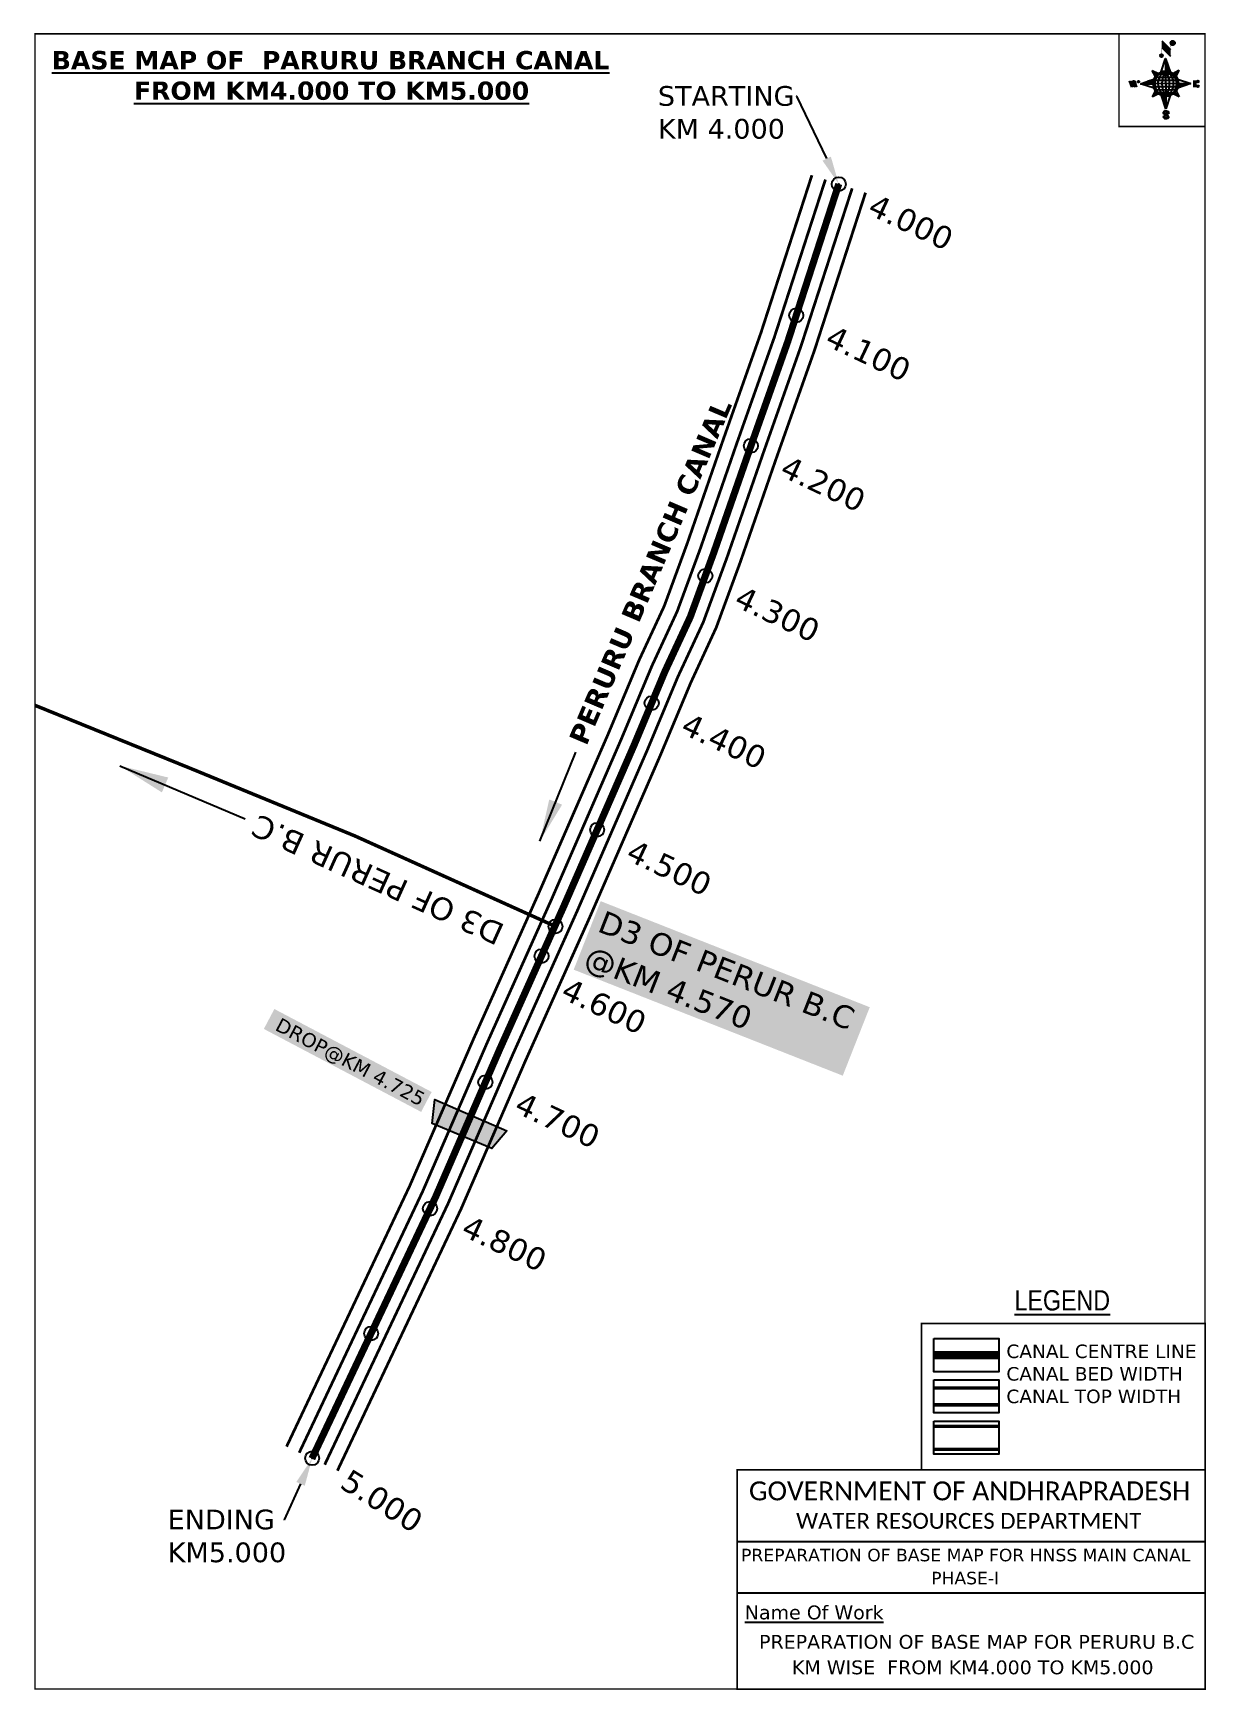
# Model space of a CAD drawing. Header units: inches. Extents: x 739340 to 740173, y 1625415 to 1626591.
import ezdxf
from ezdxf import colors
from ezdxf.entities.mleader import LeaderData, LeaderLine
from ezdxf.enums import TextEntityAlignment as Align
from ezdxf.math import Vec2, Vec3

# ---------------------------------------------------------------- set-up
doc = ezdxf.new("R2010")
doc.units = ezdxf.units.IN
doc.header["$MEASUREMENT"] = 0
doc.header["$PDMODE"] = 32
doc.header["$PDSIZE"] = 10
doc.linetypes.add('HIDDEN2', pattern=[0.1875, 0.125, -0.0625])
for name, color, linetype in [('AQUADUCT', 1, 'Continuous'), ('bord', 1, 'Continuous'), ('CANAL1', 1, 'Continuous'), ('CSMark', 72, 'Continuous'), ('DCBMS', 232, 'Continuous'), ('PAGE', 7, 'Continuous'), ('STRUCTURE', 5, 'Continuous'), ('TEXT', 7, 'Continuous'), ('VILLAGE STONES', 240, 'Continuous')]:
    doc.layers.add(name, color=color, linetype=linetype)
doc.styles.add('ARIALN', font='ARIALN_1.TTF')
doc.styles.get("Standard").update_dxf_attribs({"font": 'verdana_0.ttf'})
doc.dimstyles.get("Standard").update_dxf_attribs({"dimtxt": 0.18, "dimasz": 0.18, "dimexe": 0.18, "dimexo": 0.0625, "dimgap": 0.09, "dimtad": 0, "dimtih": 1, "dimtoh": 1, "dimdec": 4, "dimzin": 0, "dimdsep": 46, "dimtxsty": 'Standard', "dimcen": 0.09, "dimadec": 0, "dimazin": 0, "dimtfac": 1, "dimtdec": 4, "dimtofl": 0, "dimtmove": 0, "dimatfit": 3, "dimfxl": 0, "dimtolj": 1, "dimtzin": 0, "dimarcsym": 0})
pattern_1 = [(267.297113149, (-8720374.938, 50637915.138), (10.5367255337, -0.497431438), [])]
pattern_2 = [(357.297113149, (-8720374.938, 50637915.138), (0.497431438, 10.5367255337), [])]

# ---------------------------------------------------------------- blocks, each defined once
blk = doc.blocks.new('*X17')
at = {"color": 0, "linetype": 'Continuous'}
for p, q in [((6321.6, 240.5), (6322.3, 241.2)), ((6321.6, 240.3), (6322.3, 241)), ((6321.6, 240.1), (6322.3, 240.8)), ((6321.6, 239.9), (6322.4, 240.7)), ((6321.6, 239.8), (6322.4, 240.6)), ((6321.6, 239.6), (6322.5, 240.5)), ((6321.6, 239.4), (6322.5, 240.3)), ((6321.6, 239.2), (6322.6, 240.2)), ((6321.7, 239.1), (6322.6, 240.1)), ((6321.8, 240.8), (6322.4, 241.4)), ((6321.8, 239), (6322.7, 240)), ((6321.8, 239), (6322.8, 239.9)), ((6321.9, 238.9), (6322.9, 239.8)), ((6322, 238.8), (6323, 239.7)), ((6322.1, 241.3), (6322.4, 241.6)), ((6322.1, 238.7), (6323.1, 239.6)), ((6322.2, 238.6), (6323.1, 239.6)), ((6322.3, 238.5), (6323.2, 239.5)), ((6322.4, 238.5), (6323.3, 239.4)), ((6322.5, 238.4), (6323.4, 239.3)), ((6322.7, 238.4), (6323.6, 239.3)), ((6322.8, 238.3), (6323.7, 239.2)), ((6322.9, 238.3), (6323.8, 239.1)), ((6323.1, 238.2), (6323.9, 239.1)), ((6323.2, 238.2), (6324, 239)), ((6323.3, 238.2), (6324.2, 239)), ((6323.5, 238.1), (6324.3, 238.9)), ((6323.7, 238.1), (6324.4, 238.9)), ((6323.8, 238.1), (6324.6, 238.8)), ((6324.1, 238.2), (6324.7, 238.8)), ((6324.3, 238.3), (6324.9, 238.8)), ((6324.6, 238.3), (6325.1, 238.8)), ((6324.8, 238.4), (6325.2, 238.8)), ((6325.1, 238.5), (6325.4, 238.8)), ((6325.4, 238.6), (6325.6, 238.8))]:
    blk.add_line(p, q, dxfattribs=at)
blk = doc.blocks.new('*X16')
at = {"color": 0, "linetype": 'Continuous'}
for p, q in [((6324.4, 240.3), (6324.5, 240.4)), ((6324.6, 240.3), (6324.8, 240.5)), ((6324.7, 240.2), (6325, 240.5)), ((6324.8, 240.2), (6325.2, 240.6)), ((6325, 240.1), (6325.5, 240.6)), ((6325.1, 240.1), (6325.6, 240.6)), ((6325.2, 240), (6325.8, 240.6)), ((6325.3, 240), (6326, 240.6)), ((6325.4, 239.9), (6326.1, 240.6)), ((6325.5, 239.8), (6326.2, 240.5)), ((6325.6, 239.8), (6326.3, 240.5)), ((6325.7, 239.7), (6326.5, 240.4)), ((6325.9, 239.6), (6326.6, 240.3)), ((6326, 239.5), (6326.7, 240.3)), ((6326, 239.4), (6326.8, 240.2)), ((6326.1, 239.3), (6327, 240.2)), ((6326.2, 239.3), (6327.1, 240.1)), ((6326.3, 239.2), (6327.1, 240)), ((6326.4, 239.1), (6327.2, 239.9)), ((6326.5, 239), (6327.3, 239.8)), ((6326.5, 238.9), (6327.4, 239.7)), ((6326.6, 238.8), (6327.5, 239.6)), ((6326.7, 238.7), (6327.5, 239.5)), ((6326.8, 238.6), (6327.6, 239.4)), ((6326.8, 238.5), (6327.7, 239.3)), ((6326.8, 236.5), (6327.4, 237)), ((6326.9, 238.3), (6327.8, 239.2)), ((6326.9, 238.2), (6327.9, 239.1)), ((6326.9, 236.8), (6327.6, 237.4)), ((6327, 238.1), (6327.8, 239)), ((6327, 237.9), (6327.8, 238.8)), ((6327, 237.8), (6327.8, 238.6)), ((6327, 237.6), (6327.8, 238.4)), ((6327, 237.4), (6327.8, 238.2)), ((6327, 237.3), (6327.8, 238)), ((6327, 237.1), (6327.8, 237.9))]:
    blk.add_line(p, q, dxfattribs=at)
blk = doc.blocks.new('H')
at = {"layer": 'bord', "extrusion": (0.000427885, 0.004792, 0.999988)}
h = blk.add_hatch(dxfattribs=at)
h.set_pattern_fill('LINE', color=8, scale=84.387686, angle=-2.7029, style=0)
h.set_pattern_definition(pattern_2)
h.paths.add_polyline_path([(-492, 786, -0.090992), (-448, 775), (-486, 912)])
h = blk.add_hatch(dxfattribs=at)
h.set_pattern_fill('LINE', color=8, scale=84.387686, angle=-92.7029, style=0)
h.set_pattern_definition(pattern_1)
h.paths.add_polyline_path([(-625, 665, -0.090992), (-615, 710), (-751, 671)])
h = blk.add_hatch(dxfattribs=at)
h.set_pattern_fill('LINE', color=8, scale=84.387686, angle=-2.7029, style=0)
h.set_pattern_definition(pattern_2)
h.paths.add_polyline_path([(-504, 533, -0.090992), (-549, 543), (-510, 406)])
h = blk.add_hatch(dxfattribs=at)
h.set_pattern_fill('LINE', color=8, scale=84.387686, angle=-92.7029, style=0)
h.set_pattern_definition(pattern_1)
h.paths.add_polyline_path([(-246, 647), (-372, 653, -0.090992), (-382, 609)])
for p, q in [((-519, 1020, -1217), (-435, 927, -1216)), ((-516, 1087, -1217), (-432, 994, -1217)), ((-538, 774, -1216), (-487, 906, -1216)), ((-487, 906, -1216), (-493, 780, -1216)), ((-487, 906, -1216), (-448, 769, -1216)), ((-865, 701, -1215), (-847, 638, -1215)), ((-847, 700, -1215), (-829, 637, -1215)), ((-829, 699, -1215), (-811, 636, -1215)), ((-829, 699, -1215), (-811, 698, -1215)), ((-811, 698, -1215), (-794, 635, -1215)), ((-752, 665, -1215), (-615, 704, -1215)), ((-627, 794, -1216), (-567, 760, -1216)), ((-627, 794, -1216), (-584, 747, -1215)), ((-599, 731, -1215), (-627, 794, -1216)), ((-421, 753, -1216), (-359, 781, -1216)), ((-359, 781, -1216), (-405, 739, -1216)), ((-359, 781, -1216), (-392, 721, -1215)), ((-379, 693, -1215), (-246, 641, -1215)), ((-213, 669, -1215), (-217, 601, -1215)), ((-752, 665, -1215), (-625, 659, -1215)), ((-619, 614, -1215), (-752, 665, -1215)), ((-639, 526, -1214), (-606, 585, -1215)), ((-639, 526, -1214), (-593, 568, -1215)), ((-577, 553, -1215), (-639, 526, -1214)), ((-511, 400, -1214), (-549, 537, -1214)), ((-460, 533, -1215), (-511, 400, -1214)), ((-505, 527, -1214), (-511, 400, -1214)), ((-371, 513, -1214), (-431, 546, -1215)), ((-371, 513, -1214), (-414, 560, -1215)), ((-399, 576, -1215), (-371, 513, -1214)), ((-246, 641, -1215), (-383, 603, -1215)), ((-373, 647, -1215), (-246, 641, -1215)), ((-197, 600, -1215), (-194, 668, -1215))]:
    blk.add_line(p, q, dxfattribs=at)
at = {"layer": 'bord', "color": 8, "linetype": 'ByBlock', "extrusion": (0.000427885, 0.004792, 0.999988)}
for p, q in [((-375, 679, -1215), (-620, 691, -1215)), ((-386, 711, -1215), (-605, 722, -1215)), ((-411, 744, -1216), (-578, 752, -1216)), ((-493, 780, -1216), (-505, 527, -1214)), ((-373, 647, -1215), (-625, 659, -1215)), ((-378, 616, -1215), (-623, 628, -1215)), ((-392, 585, -1215), (-611, 595, -1215)), ((-420, 555, -1215), (-587, 562, -1215))]:
    blk.add_line(p, q, dxfattribs=at)
at = {"layer": 'bord', "extrusion": (0.000427885, 0.004792, 0.999988), "elevation": -1212}
for points, const_width in [([(-522, 960), (-516, 1093)], 1.61), ([(-434, 933), (-428, 1066)], 1.61), ([(-870, 707), (-846, 706)], 0.642), ([(-829, 643), (-821, 678)], 0.642), ([(-793, 641), (-782, 694)], 0.642), ([(-223, 676), (-174, 673)], 0.706), ([(-829, 643), (-855, 644)], 0.642), ([(-811, 642), (-784, 641)], 0.642), ([(-177, 605), (-226, 607)], 0.706), ([(-195, 645), (-185, 644)], 0.706)]:
    blk.add_lwpolyline(points, dxfattribs=dict(at, const_width=const_width))
for points, const_width in [([(-414, 1073, 1), (-398, 1058, 1)], 22.3), ([(-530, 950, 1), (-520, 939, 1)], 14.8), ([(-776, 697, 1), (-769, 690, 1)], 8.9), ([(-180, 618, 1), (-173, 611, 1)], 9.79), ([(-178, 667, 1), (-171, 660, 1)], 9.79), ([(-490, 362, 1), (-498, 369, 1)], 11.1), ([(-525, 322, 1), (-533, 329, 1)], 11.1)]:
    blk.add_lwpolyline(points, format="xyb", close=True, dxfattribs=dict(at, const_width=const_width))
for points in [[(-537, 317), (-531, 310), (-520, 307), (-505, 307), (-494, 310), (-486, 318), (-487, 326), (-491, 333), (-494, 336), (-503, 341), (-522, 347), (-530, 352), (-534, 355), (-537, 363), (-537, 373), (-530, 381), (-520, 384), (-504, 384), (-493, 380), (-487, 373)], [(-522, 348), (-526, 354), (-528, 361), (-528, 371), (-526, 375), (-521, 381), (-515, 384)], [(-505, 307), (-499, 312), (-497, 319), (-497, 327), (-501, 335), (-509, 343)]]:
    blk.add_lwpolyline(points, dxfattribs=at)
at = {"layer": 'bord', "extrusion": (0.000427885, 0.004792, 0.999988)}
for centre, radius in [((-406, 1065, -1212), 22.3), ((-525, 944, -1212), 14.8), ((-773, 694, -1212), 8.9), ((-498, 659, -1212), 127), ((-177, 615, -1212), 9.79), ((-174, 663, -1212), 9.79), ((-494, 365, -1212), 11.1), ((-529, 325, -1212), 11.1)]:
    blk.add_circle(centre, radius, dxfattribs=at)
at = {"layer": 'bord', "color": 8, "linetype": 'ByBlock', "extrusion": (0.000427885, 0.004792, 0.999988)}
for centre, radius, start, end in [((-482, 658, -1212), 128, 94.9254, 259.6691), ((-437, 656, -1212), 141, 113.2864, 241.308), ((-316, 651, -1212), 222, 142.5892, 212.0053), ((-560, 662, -1212), 141, 293.2864, 61.308), ((-681, 668, -1212), 222, 322.5892, 32.0053), ((-515, 660, -1212), 128, 274.9254, 79.6691)]:
    blk.add_arc(centre, radius, start, end, dxfattribs=at)
at = {"layer": 'bord', "extrusion": (0.000427885, 0.004792, 0.999988)}
for points in [[(-516, 1093, -1212), (-431, 1000, -1212), (-519, 1026, -1212), (-434, 933, -1212)], [(-864, 707, -1212), (-846, 706, -1212), (-846, 644, -1212), (-829, 643, -1212)], [(-829, 705, -1212), (-811, 704, -1212), (-811, 642, -1212), (-793, 641, -1212)], [(-193, 674, -1212), (-197, 606, -1212), (-213, 675, -1212), (-216, 607, -1212)]]:
    blk.add_solid(points, dxfattribs=at)
at = {"layer": 'bord', "extrusion": (0.000427885, 0.004792, 0.999988), "xscale": 7.977342409717546, "yscale": 7.977342408231451, "zscale": 7.977342408476333, "rotation": 138.0840426661453}
for name, p in [('*X16', (38301, -31929, -1212)), ('*X17', (38314, -31951, -1212))]:
    blk.add_blockref(name, p, dxfattribs=at)

msp = doc.modelspace()

# ---------------------------------------------------------------- hatches: boundary and pattern name
at = {"layer": 'CANAL1'}
h = msp.add_hatch(color=3, dxfattribs=at)
h.set_gradient(color1=(0, 0, 255), one_color=1, tint=1, name='INVCURVED')
h.paths.add_polyline_path([(739625.1, 1625834), (739676.3, 1625811.7), (739665.7, 1625799.2), (739623.3, 1625817)])

# ---------------------------------------------------------------- linework, layer by layer
at = {"color": 3}
msp.add_point((739710.8, 1625956.9), dxfattribs=at)
at = {"layer": 'CANAL1', "color": 200, "const_width": 2}
for points in [[(739892.9, 1626490.3), (739856.7, 1626378.4), (739829.9, 1626302.5), (739804.3, 1626228.7), (739788, 1626184.3), (739770.2, 1626146), (739748.2, 1626093.5), (739698.6, 1625979.8), (739652.9, 1625877.7), (739607.3, 1625772.7), (739519.8, 1625587.5)], [(739931, 1626477.9), (739894.6, 1626365.6), (739867.6, 1626289.3), (739841.9, 1626215.2), (739824.9, 1626169), (739806.8, 1626129.8), (739785, 1626077.8), (739735.2, 1625963.6), (739689.5, 1625861.6), (739643.7, 1625756.2), (739555.9, 1625570.4)]]:
    msp.add_lwpolyline(points, dxfattribs=at)
at = {"layer": 'CANAL1', "color": 5, "const_width": 2}
for points in [[(739902.5, 1626487.2), (739866.2, 1626375.2), (739839.3, 1626299.2), (739813.7, 1626225.3), (739797.2, 1626180.5), (739779.3, 1626141.9), (739757.4, 1626089.6), (739707.8, 1625975.7), (739662, 1625873.7), (739616.4, 1625768.6), (739528.8, 1625583.2)], [(739921.5, 1626481), (739885.1, 1626368.8), (739858.2, 1626292.6), (739832.5, 1626218.6), (739815.7, 1626172.8), (739797.6, 1626133.9), (739775.8, 1626081.7), (739726.1, 1625967.6), (739680.3, 1625865.6), (739634.6, 1625760.3), (739546.9, 1625574.7)]]:
    msp.add_lwpolyline(points, dxfattribs=at)
at = {"layer": 'CANAL1', "color": 1, "linetype": 'HIDDEN2', "ltscale": 100}
for points, const_width in [([(739912, 1626484.1), (739875.7, 1626372), (739848.8, 1626295.9), (739823.1, 1626222), (739806.5, 1626176.6), (739788.5, 1626137.9), (739766.6, 1626085.6), (739716.9, 1625971.7), (739671.2, 1625869.7), (739625.5, 1625764.5), (739537.8, 1625579)], 5), ([(739710.8, 1625956.9), (739568.2, 1626021.2), (739454.3, 1626068), (739341.1, 1626113.9)], 2.5), ([(739710.8, 1625956.9), (739568.2, 1626021.2), (739454.3, 1626068), (739341.1, 1626113.9)], 2.5)]:
    msp.add_lwpolyline(points, dxfattribs=dict(at, const_width=const_width))
at = {"layer": 'CANAL1', "color": 3}
msp.add_lwpolyline([(739625.1, 1625834), (739676.3, 1625811.7), (739665.7, 1625799.2), (739623.3, 1625817), (739625.1, 1625834), (739676.3, 1625811.7)], dxfattribs=at)
at = {"layer": 'CANAL1', "color": 1, "linetype": 'HIDDEN2', "ltscale": 100, "const_width": 6, "elevation": -0.4}
msp.add_lwpolyline([(740025.6, 1625652.4), (739979.6, 1625652.4)], dxfattribs=at)
at = {"layer": 'CANAL1', "color": 5, "const_width": 2.4, "elevation": -0.4}
for points in [[(740025.6, 1625629.2), (739979.6, 1625629.2)], [(740025.6, 1625617.2), (739979.6, 1625617.2)]]:
    msp.add_lwpolyline(points, dxfattribs=at)
at = {"layer": 'CANAL1', "color": 200, "const_width": 2.4, "elevation": -0.4}
for points in [[(740025.6, 1625601.9), (739979.6, 1625601.9)], [(740025.6, 1625585.5), (739979.6, 1625585.5)]]:
    msp.add_lwpolyline(points, dxfattribs=at)
at = {"layer": 'CANAL1', "color": 3}
for p in [(739912, 1626484), (739881.8, 1626390.8), (739849.6, 1626298.2), (739817.2, 1626205.8), (739779.1, 1626115.5), (739740.4, 1626025.5), (739700.9, 1625935.8), (739661, 1625846.3), (739621.7, 1625756.5), (739579.9, 1625667.9), (739538, 1625579.3)]:
    msp.add_point(p, dxfattribs=at)
at = {"layer": 'PAGE', "const_width": 1}
msp.add_lwpolyline([(739341.1, 1626590.7), (739341.1, 1625415.4), (740172.1, 1625415.4), (740172.1, 1626590.7), (739341.1, 1626590.7)], dxfattribs=at)
at = {"layer": 'PAGE'}
for points, const_width in [([(740172.1, 1626590.7), (740111, 1626590.7), (740111, 1626524.9), (740172.1, 1626524.9)], 1), ([(740172.1, 1625571), (739970.8, 1625571), (739970.8, 1625674.9), (740172.1, 1625674.9)], 1.2), ([(739839.9, 1625571), (740172.1, 1625571), (740172.1, 1625415.4), (739839.9, 1625415.4)], 1.2)]:
    msp.add_lwpolyline(points, close=True, dxfattribs=dict(at, const_width=const_width))
at = {"layer": 'PAGE', "elevation": -0.4}
for points in [[(739979.6, 1625664.2), (740025.6, 1625664.2), (740025.6, 1625640.7), (739979.6, 1625640.7)], [(739979.6, 1625634.9), (740025.6, 1625634.9), (740025.6, 1625611.4), (739979.6, 1625611.4)], [(739979.6, 1625605.6), (740025.6, 1625605.6), (740025.6, 1625582.1), (739979.6, 1625582.1)]]:
    msp.add_lwpolyline(points, close=True, dxfattribs=at)
at = {"layer": 'PAGE'}
for points in [[(739839.9, 1625520.1), (740172.1, 1625520.1)], [(739839.9, 1625483.7), (740172.1, 1625483.7)]]:
    msp.add_lwpolyline(points, dxfattribs=at)

# ---------------------------------------------------------------- block references
at = {"layer": 'AQUADUCT', "color": 1, "xscale": 0.0703495379661093, "yscale": 0.07034953800030053, "zscale": 0.07034953795990817, "rotation": 3.078330607406165}
msp.add_blockref('H', (740181.7, 1626511.3, 85.4), dxfattribs=at)

# ---------------------------------------------------------------- texts
at = {"layer": 'CANAL1', "insert": (739719.5, 1626089.2), "char_height": 14, "width": 265.031, "attachment_point": 1, "rotation": 66.8884}
msp.add_mtext('\\pi0.96322;{\\fVerdana|b1|i0|c0|p34;PERURU BRANCH CANAL}', dxfattribs=at)
at = {"layer": 'CSMark', "color": 1}
for s, rotation, p in [('4.000', 334.7164, (739934.9, 1626470.4)), ('4.100', 334.7164, (739904.7, 1626377.2)), ('4.200', 334.7164, (739872.6, 1626284.6)), ('4.300', 334.7164, (739840.1, 1626192.1)), ('4.400', 334.7164, (739802.1, 1626101.9)), ('4.500', 334.7164, (739763.3, 1626011.9)), ('4.600', 334.7164, (739717, 1625913.7)), ('4.700', 334.7164, (739684, 1625832.7)), ('4.800', 334.7164, (739646.2, 1625745.2)), ('5.000', 327.9275, (739561, 1625565.7))]:
    msp.add_text(s, height=16, rotation=rotation, dxfattribs=at).set_placement(p, align=Align.MIDDLE_LEFT)
at = {"layer": 'PAGE', "extrusion": (0.000201441, 0.004807, 0.999988), "style": 'ARIALN'}
msp.add_text('%%ULEGEND', height=14.4, rotation=359.9999, dxfattribs=at).set_placement((740070.7, 1625671.9, 7963.5), align=Align.MIDDLE)
at = {"layer": 'PAGE', "extrusion": (0.000201441, 0.004807, 0.999988)}
for s, height, p in [('PREPARATION OF BASE MAP FOR HNSS MAIN CANAL', 8.878, (739842.6, 1625486.6, 7962.6)), ('%%UName Of Work', 9.822, (739845.2, 1625445.4, 7961.2))]:
    msp.add_text(s, height=height, rotation=359.9999, dxfattribs=at).set_placement(p)
for s, height, p in [('PHASE-I', 8.88, (740001.7, 1625474.7, 7962.5)), ('PREPARATION OF BASE MAP FOR PERURU B.C', 9.822, (740009.9, 1625429.4, 7961.3)), ('KM WISE  FROM KM4.000 TO KM5.000', 9.822, (740007.1, 1625411.3, 7961.3))]:
    msp.add_text(s, height=height, rotation=359.9999, dxfattribs=at).set_placement(p, align=Align.MIDDLE_CENTER)
at = {"layer": 'PAGE', "extrusion": (0.000201441, 0.004807, 0.999988), "attachment_point": 1, "text_direction": (1, -1e-06, -0.000201)}
for s, insert, char_height, width in [('CANAL CENTRE LINE CANAL BED WIDTH {\\H2.3741x; }CANAL TOP WIDTH{\\H1.9188x; }', (740031, 1625660, -0.4), 9.6, 168.926), ('\\pi3.5885;{\\fCalibri|b0|i0|c0|p34;\\H1.3333x;GOVERNMENT OF ANDHRAPRADESH\\P\\pi37.073;\\H0.83998x;WATER RESOURCES DEPARTMENT}', (739844.6, 1625562.8, -1.3), 10.059, 321.276)]:
    msp.add_mtext(s, dxfattribs=dict(at, insert=insert, char_height=char_height, width=width))
at = {"layer": 'STRUCTURE', "color": 5, "attachment_point": 1, "bg_fill": 1, "box_fill_scale": 1.3, "bg_fill_color": 7, "bg_fill_true_color": 16777215, "bg_fill_transparency": 4390977}
for s, insert, char_height, width, rotation in [('{\\C1;D3 OF PERUR B.C @KM 4.570}', (739745.6, 1625968.6), 16, 195.781, 338.4945), ('\\pi3.6253;DROP@KM 4.725', (739512.4, 1625894.2), 10, 120.281, 332.1977)]:
    msp.add_mtext(s, dxfattribs=dict(at, insert=insert, char_height=char_height, width=width, rotation=rotation))
at = {"layer": 'TEXT', "color": 1, "insert": (739352.2, 1626578.5), "char_height": 13, "width": 395.395, "attachment_point": 1}
msp.add_mtext('\\pi0.89442;{\\fVerdana|b1|i0|c0|p34;\\LBASE MAP OF  PARURU BRANCH CANAL \\P\\pi59.233;FROM KM4.000 TO KM5.000}', dxfattribs=at)
at = {"layer": 'VILLAGE STONES', "color": 1}
msp.add_text('D3 OF PERUR B.C', height=16, rotation=155.714, dxfattribs=at).set_placement((739675.7, 1625957.6))

# ---------------------------------------------------------------- leaders
at = {"layer": 'CANAL1'}
msp.add_leader([(739699.7, 1626017.4), (739725.3, 1626080.7)], dimstyle='Standard', override={"dimasz": 30, "dimgap": 0.09, "dimtad": 0}, dxfattribs=at)
at = {"layer": 'CANAL1', "color": 1}
msp.add_leader([(739401.3, 1626071), (739490.5, 1626033.2)], dimstyle='Standard', override={"dimasz": 35, "dimgap": 0.09, "dimtad": 0, "dimtfill": 2, "dimtfillclr": 5}, dxfattribs=at)
at = {"layer": 'DCBMS', "color": 5}
ml = msp.add_multileader_mtext('Standard', dxfattribs=at)
ml.set_content('STARTING\\PKM 4.000', color=5)
ml.set_leader_properties()
ml.build(insert=Vec2(0, 0))
ml.multileader.update_dxf_attribs({"dogleg_length": 0.36, "arrow_head_size": 20})
ctx = ml.context
ctx.base_point, ctx.char_height, ctx.arrow_head_size, ctx.landing_gap_size, ctx.plane_origin = Vec3(739783.4, 1626546.5), 14, 20, 0.09, Vec3(740507.5, 1627055.7)
notes = []
notes.append((ctx, [(0, (1, 1, 0), (739882.2, 1626546.5), (-1, 0), 0.36, [(0, [(739912, 1626484)], 0, [])])]))
ctx.mtext.insert, ctx.mtext.flow_direction = Vec3(739783.5, 1626553.6), 5
ml = msp.add_multileader_mtext('Standard', dxfattribs=at)
ml.set_content('ENDING \\PKM5.000', color=5)
ml.set_leader_properties()
ml.build(insert=Vec2(0, 0))
ml.multileader.update_dxf_attribs({"dogleg_length": 0.36, "arrow_head_size": 20})
ctx = ml.context
ctx.base_point, ctx.char_height, ctx.arrow_head_size, ctx.landing_gap_size, ctx.plane_origin = Vec3(739435.3, 1625535.6), 14, 20, 0.09, Vec3(740514.4, 1625804.8)
notes.append((ctx, [(0, (1, 1, 0), (739518.2, 1625535.6), (-1, 0), 0.36, [(0, [(739538, 1625579.3)], 0, [])])]))
ctx.mtext.insert, ctx.mtext.width, ctx.mtext.flow_direction = Vec3(739435.4, 1625542.8), 121.426, 5
for ctx, leaders in notes:
    for number, flags, end, landing, length, lines in leaders:
        leader = LeaderData()
        leader.index, (leader.has_last_leader_line, leader.has_dogleg_vector, leader.attachment_direction) = number, flags
        leader.last_leader_point, leader.dogleg_vector, leader.dogleg_length = Vec3(end), Vec3(landing), length
        for number, points, colour, breaks in lines:
            line = LeaderLine()
            line.index, line.vertices, line.color, line.breaks = number, Vec3.list(points), colors.encode_raw_color(colour), breaks
            leader.lines.append(line)
        ctx.leaders.append(leader)

doc.saveas('drawing.dxf')
